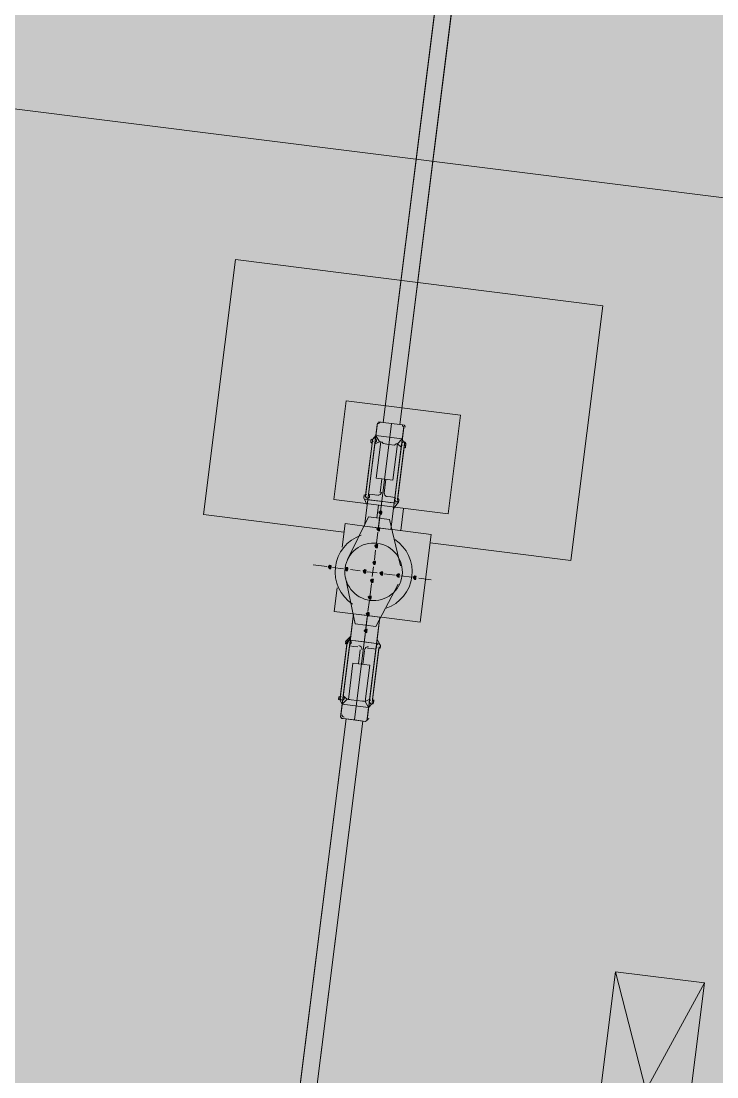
# Model space of a CAD drawing. Header units: metres. Extents: x -4 to 509425, y 7549 to 4732445.
# Drawn here: x 475979.42 to 475983.62, y 4719770.93 to 4719777.3 of the extents above; entities that cross this region are included whole.
import ezdxf

# ---------------------------------------------------------------- set-up
doc = ezdxf.new("R2010")
doc.units = ezdxf.units.M
doc.header["$LTSCALE"] = 0.01
doc.header["$MEASUREMENT"] = 0
doc.layers.get('0').update_dxf_attribs({"lineweight": 0})
doc.layers.add('_SUBESTACIÓN', color=1, linetype='Continuous')
doc.layers.add('SUBESTACION LA VID', color=253, linetype='Continuous')

# ---------------------------------------------------------------- blocks, each defined once
blk = doc.blocks.new('A$Cfff6051d')
at = {"layer": 'SUBESTACION LA VID', "transparency": 33554687}
h = blk.add_hatch(color=256, dxfattribs=at)
h.dxf.hatch_style = 2
h.paths.add_polyline_path([(475981.5934, 4719774.3305), (475981.5945, 4719774.3389), (475981.5861, 4719774.34), (475981.5766, 4719774.3327), (475981.584, 4719774.3232), (475981.5924, 4719774.3221)])
h = blk.add_hatch(color=256, dxfattribs=at)
h.dxf.hatch_style = 2
h.paths.add_polyline_path([(475981.5808, 4719774.2297), (475981.5819, 4719774.2381), (475981.5735, 4719774.2392), (475981.564, 4719774.2318), (475981.5714, 4719774.2224), (475981.5798, 4719774.2213)])
h = blk.add_hatch(color=256, dxfattribs=at)
h.dxf.hatch_style = 2
h.paths.add_polyline_path([(475981.5682, 4719774.1289), (475981.5692, 4719774.1373), (475981.5608, 4719774.1384), (475981.5514, 4719774.131), (475981.5587, 4719774.1216), (475981.5671, 4719774.1205)])
h = blk.add_hatch(color=256, dxfattribs=at)
h.dxf.hatch_style = 2
h.paths.add_polyline_path([(475981.5555, 4719774.0281), (475981.5566, 4719774.0365), (475981.5482, 4719774.0376), (475981.5387, 4719774.0302), (475981.5461, 4719774.0208), (475981.5545, 4719774.0197)])
h = blk.add_hatch(color=256, dxfattribs=at)
h.dxf.hatch_style = 2
h.paths.add_polyline_path([(475981.2877, 4719774.002), (475981.2888, 4719774.0104), (475981.2804, 4719774.0114), (475981.2709, 4719774.0041), (475981.2783, 4719773.9946), (475981.2867, 4719773.9936)])
h = blk.add_hatch(color=256, dxfattribs=at)
h.dxf.hatch_style = 2
h.paths.add_polyline_path([(475981.3886, 4719773.9893), (475981.3896, 4719773.9977), (475981.3812, 4719773.9988), (475981.3718, 4719773.9914), (475981.3791, 4719773.982), (475981.3875, 4719773.9809)])
h = blk.add_hatch(color=256, dxfattribs=at)
h.dxf.hatch_style = 2
h.paths.add_polyline_path([(475981.4978, 4719773.9756), (475981.4988, 4719773.984), (475981.4904, 4719773.9851), (475981.481, 4719773.9778), (475981.4883, 4719773.9683), (475981.4967, 4719773.9672)])
h = blk.add_hatch(color=256, dxfattribs=at)
h.dxf.hatch_style = 2
h.paths.add_polyline_path([(475981.5986, 4719773.963), (475981.5996, 4719773.9714), (475981.5912, 4719773.9725), (475981.5818, 4719773.9651), (475981.5891, 4719773.9557), (475981.5975, 4719773.9546)])
h = blk.add_hatch(color=256, dxfattribs=at)
h.dxf.hatch_style = 2
h.paths.add_polyline_path([(475981.5418, 4719773.9189), (475981.5429, 4719773.9273), (475981.5345, 4719773.9284), (475981.525, 4719773.921), (475981.5324, 4719773.9116), (475981.5408, 4719773.9105)])
h = blk.add_hatch(color=256, dxfattribs=at)
h.dxf.hatch_style = 2
h.paths.add_polyline_path([(475981.6994, 4719773.9504), (475981.7004, 4719773.9588), (475981.692, 4719773.9598), (475981.6826, 4719773.9525), (475981.6899, 4719773.943), (475981.6983, 4719773.942)])
h = blk.add_hatch(color=256, dxfattribs=at)
h.dxf.hatch_style = 2
h.paths.add_polyline_path([(475981.8002, 4719773.9377), (475981.8012, 4719773.9461), (475981.7928, 4719773.9472), (475981.7834, 4719773.9398), (475981.7907, 4719773.9304), (475981.7991, 4719773.9293)])
h = blk.add_hatch(color=256, dxfattribs=at)
h.dxf.hatch_style = 2
h.paths.add_polyline_path([(475981.5292, 4719773.8181), (475981.5303, 4719773.8265), (475981.5219, 4719773.8276), (475981.5124, 4719773.8202), (475981.5197, 4719773.8108), (475981.5281, 4719773.8097)])
h = blk.add_hatch(color=256, dxfattribs=at)
h.dxf.hatch_style = 2
h.paths.add_polyline_path([(475981.5166, 4719773.7173), (475981.5176, 4719773.7257), (475981.5092, 4719773.7268), (475981.4998, 4719773.7194), (475981.5071, 4719773.71), (475981.5155, 4719773.7089)])
h = blk.add_hatch(color=256, dxfattribs=at)
h.dxf.hatch_style = 2
h.paths.add_polyline_path([(475981.5039, 4719773.6165), (475981.505, 4719773.6249), (475981.4966, 4719773.626), (475981.4871, 4719773.6186), (475981.4945, 4719773.6092), (475981.5029, 4719773.6081)])
at = {"layer": 'SUBESTACION LA VID', "lineweight": 15}
for p, q in [((475982.2729, 4719780.2266), (475981.602, 4719774.8755)), ((475982.3737, 4719780.2139), (475981.7028, 4719774.8629)), ((476076.1032, 4719764.6406), (475978.6258, 4719776.8613)), ((475981.5852, 4719774.8776), (475981.7196, 4719774.8608)), ((475981.4948, 4719774.4282), (475981.5369, 4719774.7643)), ((475981.5537, 4719774.7621), (475981.5116, 4719774.4261)), ((475981.5379, 4719774.7727), (475981.5579, 4719774.7957)), ((475981.5516, 4719774.7453), (475981.5789, 4719774.759)), ((475981.7133, 4719774.7421), (475981.6712, 4719774.4061)), ((475981.688, 4719774.404), (475981.7301, 4719774.74)), ((475981.7112, 4719774.7253), (475981.6881, 4719774.7453)), ((475981.583, 4719774.4513), (475981.5935, 4719774.5353)), ((475981.6082, 4719774.4481), (475981.6187, 4719774.5322)), ((475981.4853, 4719774.4209), (475981.5053, 4719774.3757)), ((475981.5735, 4719774.3757), (475981.564, 4719774.3001)), ((475981.5882, 4719774.3568), (475981.5956, 4719774.4156)), ((475981.6953, 4719774.3946), (475981.6649, 4719774.3557)), ((475981.7247, 4719774.3567), (475981.7079, 4719774.2223)), ((475981.5136, 4719774.3064), (475981.3875, 4719774.0492)), ((475981.6396, 4719774.2906), (475981.5136, 4719774.3064)), ((475981.5745, 4719774.2476), (475981.5829, 4719774.3148)), ((475981.6396, 4719774.2906), (475981.7067, 4719774.0092)), ((475981.5619, 4719774.1468), (475981.5703, 4719774.214)), ((475981.5492, 4719774.046), (475981.5566, 4719774.1048)), ((475981.2625, 4719774.0051), (475981.1785, 4719774.0157)), ((475981.3634, 4719773.9925), (475981.2961, 4719774.0009)), ((475981.4642, 4719773.9799), (475981.4054, 4719773.9872)), ((475981.565, 4719773.9672), (475981.5062, 4719773.9746)), ((475981.5366, 4719773.9452), (475981.544, 4719774.004)), ((475981.4325, 4719773.6596), (475981.3738, 4719773.94)), ((475981.6742, 4719773.9535), (475981.607, 4719773.962)), ((475981.775, 4719773.9409), (475981.7078, 4719773.9493)), ((475981.8926, 4719773.9261), (475981.817, 4719773.9356)), ((475981.5229, 4719773.836), (475981.5313, 4719773.9032)), ((475981.5585, 4719773.6438), (475981.693, 4719773.9)), ((475981.5103, 4719773.7352), (475981.5187, 4719773.8024)), ((475981.5585, 4719773.6438), (475981.4325, 4719773.6596)), ((475981.4976, 4719773.6344), (475981.5061, 4719773.7016)), ((475981.485, 4719773.5336), (475981.4924, 4719773.5924)), ((475981.3842, 4719773.5462), (475981.3421, 4719773.2102)), ((475981.3589, 4719773.2081), (475981.401, 4719773.5441)), ((475981.3768, 4719773.5557), (475981.4063, 4719773.5861)), ((475981.5869, 4719773.5293), (475981.5659, 4719773.5661)), ((475981.464, 4719773.5021), (475981.4535, 4719773.4181)), ((475981.4892, 4719773.4989), (475981.4787, 4719773.4149)), ((475981.5185, 4719773.1881), (475981.5606, 4719773.5241)), ((475981.5774, 4719773.522), (475981.5353, 4719773.186)), ((475981.361, 4719773.2249), (475981.3841, 4719773.2049)), ((475981.5206, 4719773.2049), (475981.4933, 4719773.1912)), ((475981.5342, 4719773.1776), (475981.5143, 4719773.1545)), ((475981.3777, 4719773.0863), (475981.0807, 4719770.7174)), ((475981.4953, 4719773.0715), (475981.3609, 4719773.0884)), ((475981.4785, 4719773.0736), (475981.1815, 4719770.7047)), ((475982.8331, 4719770.199), (475983.5414, 4719771.4925))]:
    blk.add_line(p, q, dxfattribs=at)
at = {"layer": 'SUBESTACION LA VID', "lineweight": 0}
for p, q in [((475981.6649, 4719774.3557), (475981.7259, 4719774.8429)), ((475981.5274, 4719774.7569), (475981.5295, 4719774.7737)), ((475981.5274, 4719774.7569), (475981.5285, 4719774.7653)), ((475981.5274, 4719774.7569), (475981.5285, 4719774.7653)), ((475981.5348, 4719774.7475), (475981.5379, 4719774.7727)), ((475981.5348, 4719774.7475), (475981.5379, 4719774.7727)), ((475981.5348, 4719774.7475), (475981.5379, 4719774.7727)), ((475981.7364, 4719774.7222), (475981.7396, 4719774.7474)), ((475981.7364, 4719774.7222), (475981.7396, 4719774.7474)), ((475981.7375, 4719774.7306), (475981.7396, 4719774.7474)), ((475981.7385, 4719774.739), (475981.7385, 4719774.739)), ((475981.4853, 4719774.4209), (475981.4874, 4719774.4377)), ((475981.4853, 4719774.4209), (475981.4864, 4719774.4293)), ((475981.6953, 4719774.3946), (475981.6974, 4719774.4114)), ((475981.6953, 4719774.3946), (475981.6974, 4719774.4114)), ((475981.6953, 4719774.3946), (475981.6964, 4719774.403)), ((475981.4063, 4719773.5861), (475981.3462, 4719773.1073)), ((475981.3768, 4719773.5557), (475981.3758, 4719773.5473)), ((475981.3768, 4719773.5557), (475981.3831, 4719773.5378)), ((475981.3768, 4719773.5557), (475981.3831, 4719773.5378)), ((475981.5869, 4719773.5293), (475981.5847, 4719773.5125)), ((475981.5869, 4719773.5293), (475981.5858, 4719773.5209)), ((475981.3347, 4719773.2196), (475981.3326, 4719773.2028)), ((475981.3337, 4719773.2112), (475981.3337, 4719773.2112)), ((475981.3431, 4719773.2186), (475981.341, 4719773.2018)), ((475981.5458, 4719773.2017), (475981.5426, 4719773.1765)), ((475981.5447, 4719773.1933), (475981.5426, 4719773.1765)), ((475981.5447, 4719773.1933), (475981.5437, 4719773.1849)), ((475981.5447, 4719773.1933), (475981.5437, 4719773.1849)), ((475981.3777, 4719773.0863), (475981.4785, 4719773.0736))]:
    blk.add_line(p, q, dxfattribs=at)
at = {"layer": 'SUBESTACION LA VID', "lineweight": 15}
for points in [[(475982.2729, 4719780.2266), (475982.3737, 4719780.2139), (475981.7028, 4719774.8629), (475981.602, 4719774.8755), (475982.2729, 4719780.2266)], [(475981.8864, 4719774.1488), (475982.7348, 4719774.0424), (475982.9275, 4719775.5797), (475980.7098, 4719775.8577), (475980.5171, 4719774.3204), (475981.3655, 4719774.2141)], [(475982.0683, 4719774.9195), (475981.3795, 4719775.0058), (475981.3047, 4719774.4094), (475981.9935, 4719774.323), (475982.0683, 4719774.9195)], [(475981.6524, 4719774.8692), (475981.5852, 4719774.8776), (475981.5768, 4719774.8787), (475981.5758, 4719774.8703), (475981.5674, 4719774.8713), (475981.5663, 4719774.8629), (475981.5579, 4719774.7957), (475981.5379, 4719774.7727), (475981.5295, 4719774.7737), (475981.5285, 4719774.7653), (475981.5274, 4719774.7569), (475981.5348, 4719774.7475), (475981.5158, 4719774.5962), (475981.4958, 4719774.4366), (475981.4874, 4719774.4377), (475981.4864, 4719774.4293), (475981.4853, 4719774.4209), (475981.5053, 4719774.3757), (475981.4895, 4719774.2497), (475981.5735, 4719774.2392), (475981.6524, 4719774.8692)], [(475981.6524, 4719774.8692), (475981.7196, 4719774.8608), (475981.7186, 4719774.8524), (475981.727, 4719774.8513), (475981.7259, 4719774.8429), (475981.7175, 4719774.7757), (475981.7312, 4719774.7484), (475981.7396, 4719774.7474), (475981.7385, 4719774.739), (475981.7375, 4719774.7306), (475981.7364, 4719774.7222), (475981.728, 4719774.7232), (475981.709, 4719774.572), (475981.689, 4719774.4124), (475981.6974, 4719774.4114), (475981.6964, 4719774.403), (475981.6953, 4719774.3946), (475981.6649, 4719774.3557), (475981.6491, 4719774.2297), (475981.5735, 4719774.2392), (475981.6524, 4719774.8692)], [(475981.7259, 4719774.8429), (475981.7175, 4719774.7757), (475981.5579, 4719774.7957), (475981.5663, 4719774.8629)], [(475981.5579, 4719774.7957), (475981.5789, 4719774.759), (475981.5873, 4719774.7579), (475981.5957, 4719774.7569), (475981.603, 4719774.7474), (475981.6366, 4719774.7432), (475981.6702, 4719774.739), (475981.6797, 4719774.7463), (475981.6881, 4719774.7453), (475981.7175, 4719774.7757), (475981.7312, 4719774.7484)], [(475981.5873, 4719774.7579), (475981.5599, 4719774.5395), (475981.6607, 4719774.5269), (475981.6881, 4719774.7453)], [(475981.5137, 4719774.4429), (475981.5389, 4719774.4398), (475981.5641, 4719774.4366)], [(475981.6733, 4719774.4229), (475981.6481, 4719774.4261), (475981.6229, 4719774.4292)], [(475981.4895, 4719774.2497), (475981.5095, 4719774.4093), (475981.6691, 4719774.3893), (475981.6491, 4719774.2297), (475981.4895, 4719774.2497)], [(475981.4927, 4719774.4114), (475981.5347, 4719774.4062), (475981.5851, 4719774.3999)], [(475981.6775, 4719774.3883), (475981.6439, 4719774.3925), (475981.5851, 4719774.3999)], [(475981.4895, 4719774.2497), (475981.3718, 4719774.2645), (475981.3539, 4719774.1217)], [(475981.5911, 4719773.6994), (475981.8263, 4719773.67), (475981.8927, 4719774.1992), (475981.6575, 4719774.2287)], [(475981.3234, 4719773.878), (475981.3055, 4719773.7352), (475981.4231, 4719773.7205)], [(475981.4281, 4719773.0799), (475981.3609, 4719773.0884), (475981.3525, 4719773.0894), (475981.3452, 4719773.0989), (475981.3462, 4719773.1073), (475981.3547, 4719773.1745), (475981.341, 4719773.2018), (475981.3326, 4719773.2028), (475981.3337, 4719773.2112), (475981.3347, 4719773.2196), (475981.3431, 4719773.2186), (475981.3442, 4719773.227), (475981.3631, 4719773.3782), (475981.3831, 4719773.5378), (475981.3747, 4719773.5389), (475981.3758, 4719773.5473), (475981.3768, 4719773.5557), (475981.4063, 4719773.5861), (475981.4231, 4719773.7205), (475981.5071, 4719773.71), (475981.4281, 4719773.0799)], [(475981.5827, 4719773.7005), (475981.5627, 4719773.5409), (475981.4031, 4719773.5609), (475981.4231, 4719773.7205), (475981.5827, 4719773.7005)], [(475981.4281, 4719773.0799), (475981.4953, 4719773.0715), (475981.5048, 4719773.0789), (475981.5058, 4719773.0873), (475981.5143, 4719773.1545), (475981.5342, 4719773.1776), (475981.5426, 4719773.1765), (475981.5437, 4719773.1849), (475981.5447, 4719773.1933), (475981.5374, 4719773.2028), (475981.5563, 4719773.354), (475981.5763, 4719773.5136), (475981.5847, 4719773.5125), (475981.5858, 4719773.5209), (475981.5869, 4719773.5293), (475981.5659, 4719773.5661), (475981.5827, 4719773.7005), (475981.5071, 4719773.71), (475981.4281, 4719773.0799)], [(475981.3989, 4719773.5273), (475981.4241, 4719773.5241), (475981.4493, 4719773.521)], [(475981.4031, 4719773.5609), (475981.4367, 4719773.5567), (475981.4871, 4719773.5504)], [(475981.5795, 4719773.5388), (475981.5459, 4719773.543), (475981.4871, 4719773.5504)], [(475981.5585, 4719773.5073), (475981.5333, 4719773.5104), (475981.5081, 4719773.5136)], [(475981.4933, 4719773.1912), (475981.5207, 4719773.4096), (475981.4198, 4719773.4223), (475981.3925, 4719773.2039)], [(475981.5143, 4719773.1545), (475981.4933, 4719773.1912), (475981.4849, 4719773.1923), (475981.4765, 4719773.1933), (475981.4429, 4719773.1975), (475981.4093, 4719773.2018), (475981.4009, 4719773.2028), (475981.3925, 4719773.2039), (475981.3841, 4719773.2049), (475981.3547, 4719773.1745), (475981.341, 4719773.2018)], [(475981.3462, 4719773.1073), (475981.3547, 4719773.1745), (475981.5143, 4719773.1545), (475981.5058, 4719773.0873)], [(475981.3777, 4719773.0863), (475981.4785, 4719773.0736), (475981.1815, 4719770.7047), (475981.0807, 4719770.7174), (475981.3777, 4719773.0863)], [(475983.0038, 4719771.5599), (475983.5414, 4719771.4925), (475983.3708, 4719770.1316), (475982.8331, 4719770.199), (475983.0038, 4719771.5599), (475983.3708, 4719770.1316)]]:
    blk.add_lwpolyline(points, dxfattribs=at)
at = {"layer": 'SUBESTACION LA VID', "lineweight": 0}
for points in [[(475981.4895, 4719774.2497), (475981.5674, 4719774.8713), (475981.5053, 4719774.3757), (475981.5663, 4719774.8629)], [(475981.6491, 4719774.2297), (475981.727, 4719774.8513), (475981.6649, 4719774.3557)], [(475981.5274, 4719774.7569), (475981.5295, 4719774.7737), (475981.5274, 4719774.7569)], [(475981.689, 4719774.4124), (475981.7312, 4719774.7484), (475981.709, 4719774.572)], [(475981.7375, 4719774.7306), (475981.7385, 4719774.739), (475981.7375, 4719774.7306), (475981.7396, 4719774.7474)], [(475981.4874, 4719774.4377), (475981.4853, 4719774.4209), (475981.4864, 4719774.4293), (475981.4853, 4719774.4209)], [(475981.6964, 4719774.403), (475981.6953, 4719774.3946), (475981.6974, 4719774.4114)], [(475981.6953, 4719774.3946), (475981.6964, 4719774.403), (475981.6953, 4719774.3946)], [(475981.4231, 4719773.7205), (475981.3452, 4719773.0989), (475981.4063, 4719773.5861)], [(475981.5827, 4719773.7005), (475981.5048, 4719773.0789), (475981.5659, 4719773.5661), (475981.5058, 4719773.0873)], [(475981.3442, 4719773.227), (475981.341, 4719773.2018), (475981.3831, 4719773.5378)], [(475981.3758, 4719773.5473), (475981.3768, 4719773.5557), (475981.3747, 4719773.5389)], [(475981.3768, 4719773.5557), (475981.3758, 4719773.5473), (475981.3768, 4719773.5557)], [(475981.5847, 4719773.5125), (475981.5869, 4719773.5293), (475981.5858, 4719773.5209), (475981.5869, 4719773.5293)], [(475981.3631, 4719773.3782), (475981.341, 4719773.2018), (475981.3442, 4719773.227)], [(475981.3347, 4719773.2196), (475981.3337, 4719773.2112), (475981.3347, 4719773.2196), (475981.3326, 4719773.2028)], [(475981.5447, 4719773.1933), (475981.5426, 4719773.1765), (475981.5447, 4719773.1933), (475981.5426, 4719773.1765)]]:
    blk.add_lwpolyline(points, dxfattribs=at)
at = {"layer": 'SUBESTACION LA VID'}
for points in [[(475981.5934, 4719774.3305), (475981.5945, 4719774.3389), (475981.5861, 4719774.34), (475981.5766, 4719774.3327), (475981.584, 4719774.3232), (475981.5924, 4719774.3221)], [(475981.5808, 4719774.2297), (475981.5819, 4719774.2381), (475981.5735, 4719774.2392), (475981.564, 4719774.2318), (475981.5714, 4719774.2224), (475981.5798, 4719774.2213)], [(475981.5682, 4719774.1289), (475981.5692, 4719774.1373), (475981.5608, 4719774.1384), (475981.5514, 4719774.131), (475981.5587, 4719774.1216), (475981.5671, 4719774.1205)], [(475981.5555, 4719774.0281), (475981.5566, 4719774.0365), (475981.5482, 4719774.0376), (475981.5387, 4719774.0302), (475981.5461, 4719774.0208), (475981.5545, 4719774.0197)], [(475981.2877, 4719774.002), (475981.2888, 4719774.0104), (475981.2804, 4719774.0114), (475981.2709, 4719774.0041), (475981.2783, 4719773.9946), (475981.2867, 4719773.9936)], [(475981.3886, 4719773.9893), (475981.3896, 4719773.9977), (475981.3812, 4719773.9988), (475981.3718, 4719773.9914), (475981.3791, 4719773.982), (475981.3875, 4719773.9809)], [(475981.4978, 4719773.9756), (475981.4988, 4719773.984), (475981.4904, 4719773.9851), (475981.481, 4719773.9778), (475981.4883, 4719773.9683), (475981.4967, 4719773.9672)], [(475981.5986, 4719773.963), (475981.5996, 4719773.9714), (475981.5912, 4719773.9725), (475981.5818, 4719773.9651), (475981.5891, 4719773.9557), (475981.5975, 4719773.9546)], [(475981.5418, 4719773.9189), (475981.5429, 4719773.9273), (475981.5345, 4719773.9284), (475981.525, 4719773.921), (475981.5324, 4719773.9116), (475981.5408, 4719773.9105)], [(475981.6994, 4719773.9504), (475981.7004, 4719773.9588), (475981.692, 4719773.9598), (475981.6826, 4719773.9525), (475981.6899, 4719773.943), (475981.6983, 4719773.942)], [(475981.8002, 4719773.9377), (475981.8012, 4719773.9461), (475981.7928, 4719773.9472), (475981.7834, 4719773.9398), (475981.7907, 4719773.9304), (475981.7991, 4719773.9293)], [(475981.5292, 4719773.8181), (475981.5303, 4719773.8265), (475981.5219, 4719773.8276), (475981.5124, 4719773.8202), (475981.5197, 4719773.8108), (475981.5281, 4719773.8097)], [(475981.5166, 4719773.7173), (475981.5176, 4719773.7257), (475981.5092, 4719773.7268), (475981.4998, 4719773.7194), (475981.5071, 4719773.71), (475981.5155, 4719773.7089)], [(475981.5039, 4719773.6165), (475981.505, 4719773.6249), (475981.4966, 4719773.626), (475981.4871, 4719773.6186), (475981.4945, 4719773.6092), (475981.5029, 4719773.6081)]]:
    blk.add_lwpolyline(points, close=True, dxfattribs=at)
at = {"layer": 'SUBESTACION LA VID', "lineweight": 0}
for points in [[(475981.5934, 4719774.3305), (475981.5945, 4719774.3389), (475981.5861, 4719774.34), (475981.5766, 4719774.3327), (475981.584, 4719774.3232), (475981.5924, 4719774.3221)], [(475981.5808, 4719774.2297), (475981.5819, 4719774.2381), (475981.5735, 4719774.2392), (475981.564, 4719774.2318), (475981.5714, 4719774.2224), (475981.5798, 4719774.2213)], [(475981.5682, 4719774.1289), (475981.5692, 4719774.1373), (475981.5608, 4719774.1384), (475981.5514, 4719774.131), (475981.5587, 4719774.1216), (475981.5671, 4719774.1205)], [(475981.5555, 4719774.0281), (475981.5566, 4719774.0365), (475981.5482, 4719774.0376), (475981.5387, 4719774.0302), (475981.5461, 4719774.0208), (475981.5545, 4719774.0197)], [(475981.2877, 4719774.002), (475981.2888, 4719774.0104), (475981.2804, 4719774.0114), (475981.2709, 4719774.0041), (475981.2783, 4719773.9946), (475981.2867, 4719773.9936)], [(475981.3886, 4719773.9893), (475981.3896, 4719773.9977), (475981.3812, 4719773.9988), (475981.3718, 4719773.9914), (475981.3791, 4719773.982), (475981.3875, 4719773.9809)], [(475981.4978, 4719773.9756), (475981.4988, 4719773.984), (475981.4904, 4719773.9851), (475981.481, 4719773.9778), (475981.4883, 4719773.9683), (475981.4967, 4719773.9672)], [(475981.5986, 4719773.963), (475981.5996, 4719773.9714), (475981.5912, 4719773.9725), (475981.5818, 4719773.9651), (475981.5891, 4719773.9557), (475981.5975, 4719773.9546)], [(475981.5418, 4719773.9189), (475981.5429, 4719773.9273), (475981.5345, 4719773.9284), (475981.525, 4719773.921), (475981.5324, 4719773.9116), (475981.5408, 4719773.9105)], [(475981.6994, 4719773.9504), (475981.7004, 4719773.9588), (475981.692, 4719773.9598), (475981.6826, 4719773.9525), (475981.6899, 4719773.943), (475981.6983, 4719773.942)], [(475981.8002, 4719773.9377), (475981.8012, 4719773.9461), (475981.7928, 4719773.9472), (475981.7834, 4719773.9398), (475981.7907, 4719773.9304), (475981.7991, 4719773.9293)], [(475981.5292, 4719773.8181), (475981.5303, 4719773.8265), (475981.5219, 4719773.8276), (475981.5124, 4719773.8202), (475981.5197, 4719773.8108), (475981.5281, 4719773.8097)], [(475981.5166, 4719773.7173), (475981.5176, 4719773.7257), (475981.5092, 4719773.7268), (475981.4998, 4719773.7194), (475981.5071, 4719773.71), (475981.5155, 4719773.7089)], [(475981.5039, 4719773.6165), (475981.505, 4719773.6249), (475981.4966, 4719773.626), (475981.4871, 4719773.6186), (475981.4945, 4719773.6092), (475981.5029, 4719773.6081)]]:
    blk.add_lwpolyline(points, close=True, dxfattribs=at)
at = {"layer": 'SUBESTACION LA VID', "lineweight": 15}
for points in [[(475981.5894, 4719774.8771), (475981.5825, 4719774.878), (475981.5761, 4719774.8731), (475981.5753, 4719774.8661)], [(475981.5683, 4719774.4361), (475981.5799, 4719774.4346), (475981.5905, 4719774.4429), (475981.5919, 4719774.4545)], [(475981.6087, 4719774.4523), (475981.6073, 4719774.4407), (475981.6155, 4719774.4302), (475981.6271, 4719774.4287)], [(475981.4729, 4719773.5052), (475981.4744, 4719773.5168), (475981.4661, 4719773.5274), (475981.4545, 4719773.5289)], [(475981.5133, 4719773.5215), (475981.5017, 4719773.5229), (475981.4912, 4719773.5147), (475981.4897, 4719773.5031)], [(475981.5006, 4719773.0794), (475981.5075, 4719773.0785), (475981.5139, 4719773.0834), (475981.5148, 4719773.0904)]]:
    blk.add_open_spline(points, degree=3, dxfattribs=at)
for points, knots in [([(475981.7349, 4719774.8461), (475981.7353, 4719774.8494), (475981.7344, 4719774.8528), (475981.7323, 4719774.8555), (475981.7302, 4719774.8581), (475981.7272, 4719774.8598), (475981.7238, 4719774.8603)], [0, 0, 0, 0, 1, 1, 1, 2, 2, 2, 2]), ([(475981.5516, 4719774.7795), (475981.5462, 4719774.7802), (475981.541, 4719774.7773), (475981.5386, 4719774.7724), (475981.5362, 4719774.7675), (475981.5372, 4719774.7616), (475981.5411, 4719774.7578)], [0, 0, 0, 0, 1, 1, 1, 2, 2, 2, 2]), ([(475981.5626, 4719774.7653), (475981.5635, 4719774.7722), (475981.5586, 4719774.7786), (475981.5516, 4719774.7795), (475981.5446, 4719774.7803), (475981.5383, 4719774.7754), (475981.5374, 4719774.7684)], [0, 0, 0, 0, 1, 1, 1, 2, 2, 2, 2]), ([(475981.5564, 4719774.7559), (475981.5611, 4719774.7586), (475981.5636, 4719774.7641), (475981.5625, 4719774.7694), (475981.5614, 4719774.7747), (475981.557, 4719774.7788), (475981.5516, 4719774.7795)], [0, 0, 0, 0, 1, 1, 1, 2, 2, 2, 2]), ([(475981.728, 4719774.7574), (475981.7226, 4719774.758), (475981.7174, 4719774.7552), (475981.715, 4719774.7503), (475981.7126, 4719774.7454), (475981.7136, 4719774.7395), (475981.7175, 4719774.7357)], [0, 0, 0, 0, 1, 1, 1, 2, 2, 2, 2]), ([(475981.739, 4719774.7432), (475981.7399, 4719774.7501), (475981.735, 4719774.7565), (475981.728, 4719774.7574), (475981.7211, 4719774.7582), (475981.7147, 4719774.7533), (475981.7138, 4719774.7463)], [0, 0, 0, 0, 1, 1, 1, 2, 2, 2, 2]), ([(475981.7328, 4719774.7338), (475981.7375, 4719774.7365), (475981.74, 4719774.7419), (475981.7389, 4719774.7473), (475981.7378, 4719774.7526), (475981.7334, 4719774.7567), (475981.728, 4719774.7574)], [0, 0, 0, 0, 1, 1, 1, 2, 2, 2, 2]), ([(475981.5015, 4719774.4418), (475981.4968, 4719774.4391), (475981.4944, 4719774.4337), (475981.4955, 4719774.4283), (475981.4965, 4719774.423), (475981.5009, 4719774.4189), (475981.5063, 4719774.4183)], [0, 0, 0, 0, 1, 1, 1, 2, 2, 2, 2]), ([(475981.4953, 4719774.4324), (475981.4944, 4719774.4255), (475981.4994, 4719774.4191), (475981.5063, 4719774.4183), (475981.5133, 4719774.4174), (475981.5196, 4719774.4223), (475981.5205, 4719774.4293)], [0, 0, 0, 0, 1, 1, 1, 2, 2, 2, 2]), ([(475981.5063, 4719774.4183), (475981.5117, 4719774.4176), (475981.517, 4719774.4204), (475981.5193, 4719774.4253), (475981.5217, 4719774.4302), (475981.5207, 4719774.4361), (475981.5168, 4719774.4399)], [0, 0, 0, 0, 1, 1, 1, 2, 2, 2, 2]), ([(475981.6779, 4719774.4197), (475981.6732, 4719774.417), (475981.6708, 4719774.4115), (475981.6719, 4719774.4062), (475981.673, 4719774.4009), (475981.6773, 4719774.3968), (475981.6827, 4719774.3961)], [0, 0, 0, 0, 1, 1, 1, 2, 2, 2, 2]), ([(475981.6827, 4719774.3961), (475981.6881, 4719774.3955), (475981.6934, 4719774.3983), (475981.6957, 4719774.4032), (475981.6981, 4719774.4081), (475981.6971, 4719774.414), (475981.6932, 4719774.4178)], [0, 0, 0, 0, 1, 1, 1, 2, 2, 2, 2]), ([(475981.6717, 4719774.4103), (475981.6708, 4719774.4034), (475981.6758, 4719774.397), (475981.6827, 4719774.3961), (475981.6897, 4719774.3953), (475981.696, 4719774.4002), (475981.6969, 4719774.4072)], [0, 0, 0, 0, 1, 1, 1, 2, 2, 2, 2]), ([(475981.4688, 4719774.1942), (475981.3848, 4719774.1653), (475981.3245, 4719774.0912), (475981.3135, 4719774.003), (475981.3024, 4719773.9149), (475981.3425, 4719773.8281), (475981.4168, 4719773.7794)], [0, 0, 0, 0, 1, 1, 1, 2, 2, 2, 2]), ([(475981.6202, 4719773.7539), (475981.7042, 4719773.7828), (475981.7644, 4719773.8569), (475981.7755, 4719773.9451), (475981.7865, 4719774.0333), (475981.7465, 4719774.12), (475981.6722, 4719774.1687)], [0, 0, 0, 0, 1, 1, 1, 2, 2, 2, 2]), ([(475981.3723, 4719773.9956), (475981.3604, 4719773.9005), (475981.4278, 4719773.8138), (475981.5229, 4719773.8018), (475981.618, 4719773.7899), (475981.7048, 4719773.8574), (475981.7167, 4719773.9525), (475981.7286, 4719774.0476), (475981.6612, 4719774.1343), (475981.5661, 4719774.1463), (475981.471, 4719774.1582), (475981.3842, 4719774.0907), (475981.3723, 4719773.9956)], [0, 0, 0, 0, 1, 1, 1, 2, 2, 2, 3, 3, 3, 4, 4, 4, 4]), ([(475981.3989, 4719773.5614), (475981.3935, 4719773.5621), (475981.3883, 4719773.5592), (475981.3859, 4719773.5543), (475981.3835, 4719773.5494), (475981.3845, 4719773.5436), (475981.3884, 4719773.5398)], [0, 0, 0, 0, 1, 1, 1, 2, 2, 2, 2]), ([(475981.4099, 4719773.5472), (475981.4108, 4719773.5542), (475981.4059, 4719773.5605), (475981.3989, 4719773.5614), (475981.3919, 4719773.5623), (475981.3856, 4719773.5574), (475981.3847, 4719773.5504)], [0, 0, 0, 0, 1, 1, 1, 2, 2, 2, 2]), ([(475981.4037, 4719773.5378), (475981.4084, 4719773.5406), (475981.4108, 4719773.546), (475981.4098, 4719773.5514), (475981.4087, 4719773.5567), (475981.4043, 4719773.5607), (475981.3989, 4719773.5614)], [0, 0, 0, 0, 1, 1, 1, 2, 2, 2, 2]), ([(475981.5753, 4719773.5393), (475981.5699, 4719773.54), (475981.5647, 4719773.5371), (475981.5623, 4719773.5322), (475981.5599, 4719773.5273), (475981.5609, 4719773.5215), (475981.5648, 4719773.5176)], [0, 0, 0, 0, 1, 1, 1, 2, 2, 2, 2]), ([(475981.5863, 4719773.5251), (475981.5872, 4719773.5321), (475981.5823, 4719773.5384), (475981.5753, 4719773.5393), (475981.5683, 4719773.5402), (475981.562, 4719773.5352), (475981.5611, 4719773.5283)], [0, 0, 0, 0, 1, 1, 1, 2, 2, 2, 2]), ([(475981.5801, 4719773.5157), (475981.5848, 4719773.5185), (475981.5873, 4719773.5239), (475981.5862, 4719773.5292), (475981.5851, 4719773.5346), (475981.5807, 4719773.5386), (475981.5753, 4719773.5393)], [0, 0, 0, 0, 1, 1, 1, 2, 2, 2, 2]), ([(475981.3488, 4719773.2238), (475981.3441, 4719773.221), (475981.3417, 4719773.2156), (475981.3427, 4719773.2103), (475981.3438, 4719773.2049), (475981.3482, 4719773.2009), (475981.3536, 4719773.2002)], [0, 0, 0, 0, 1, 1, 1, 2, 2, 2, 2]), ([(475981.3426, 4719773.2144), (475981.3417, 4719773.2074), (475981.3467, 4719773.2011), (475981.3536, 4719773.2002), (475981.3606, 4719773.1993), (475981.3669, 4719773.2043), (475981.3678, 4719773.2112)], [0, 0, 0, 0, 1, 1, 1, 2, 2, 2, 2]), ([(475981.3536, 4719773.2002), (475981.359, 4719773.1995), (475981.3642, 4719773.2024), (475981.3666, 4719773.2073), (475981.369, 4719773.2122), (475981.368, 4719773.218), (475981.3641, 4719773.2219)], [0, 0, 0, 0, 1, 1, 1, 2, 2, 2, 2]), ([(475981.5252, 4719773.2017), (475981.5205, 4719773.1989), (475981.5181, 4719773.1935), (475981.5192, 4719773.1881), (475981.5202, 4719773.1828), (475981.5246, 4719773.1788), (475981.53, 4719773.1781)], [0, 0, 0, 0, 1, 1, 1, 2, 2, 2, 2]), ([(475981.519, 4719773.1923), (475981.5181, 4719773.1853), (475981.5231, 4719773.179), (475981.53, 4719773.1781), (475981.537, 4719773.1772), (475981.5433, 4719773.1821), (475981.5442, 4719773.1891)], [0, 0, 0, 0, 1, 1, 1, 2, 2, 2, 2]), ([(475981.53, 4719773.1781), (475981.5354, 4719773.1774), (475981.5407, 4719773.1803), (475981.543, 4719773.1852), (475981.5454, 4719773.1901), (475981.5444, 4719773.1959), (475981.5405, 4719773.1998)], [0, 0, 0, 0, 1, 1, 1, 2, 2, 2, 2]), ([(475981.3552, 4719773.1104), (475981.3547, 4719773.1071), (475981.3557, 4719773.1037), (475981.3577, 4719773.101), (475981.3598, 4719773.0984), (475981.3628, 4719773.0967), (475981.3662, 4719773.0962)], [0, 0, 0, 0, 1, 1, 1, 2, 2, 2, 2])]:
    blk.add_open_spline(points, degree=3, knots=knots, dxfattribs=at)
at = {"layer": 'SUBESTACION LA VID'}
blk.add_open_spline([(475981.3831, 4719773.5378), (475981.3831, 4719773.5378), (475981.4063, 4719773.5861), (475981.4063, 4719773.5861), (475981.4063, 4719773.5861), (475981.3768, 4719773.5557), (475981.3768, 4719773.5557), (475981.3768, 4719773.5557), (475981.3831, 4719773.5378), (475981.3831, 4719773.5378)], degree=3, knots=[0, 0, 0, 0, 1, 1, 1, 2, 2, 2, 3, 3, 3, 3], dxfattribs=at)
at = {"layer": 'SUBESTACION LA VID', "lineweight": 0}
blk.add_open_spline([(475981.3831, 4719773.5378), (475981.3831, 4719773.5378), (475981.4063, 4719773.5861), (475981.4063, 4719773.5861), (475981.4063, 4719773.5861), (475981.3768, 4719773.5557), (475981.3768, 4719773.5557), (475981.3768, 4719773.5557), (475981.3831, 4719773.5378), (475981.3831, 4719773.5378)], degree=3, knots=[0, 0, 0, 0, 1, 1, 1, 2, 2, 2, 3, 3, 3, 3], dxfattribs=at)

msp = doc.modelspace()

# ---------------------------------------------------------------- hatches: boundary and pattern name
at = {"layer": '_SUBESTACIÓN', "transparency": 33554559}
h = msp.add_hatch(color=1, dxfattribs=at)
h.dxf.hatch_style = 1
h.paths.add_polyline_path([(475968.6399, 4719805.825), (476089.9386, 4719790.615), (476078.1686, 4719696.74), (475956.8686, 4719711.9502)])

# ---------------------------------------------------------------- block references
at = {"linetype": 'Continuous'}
msp.add_blockref('A$Cfff6051d', (0, 0), dxfattribs=at)

doc.saveas('drawing.dxf')
